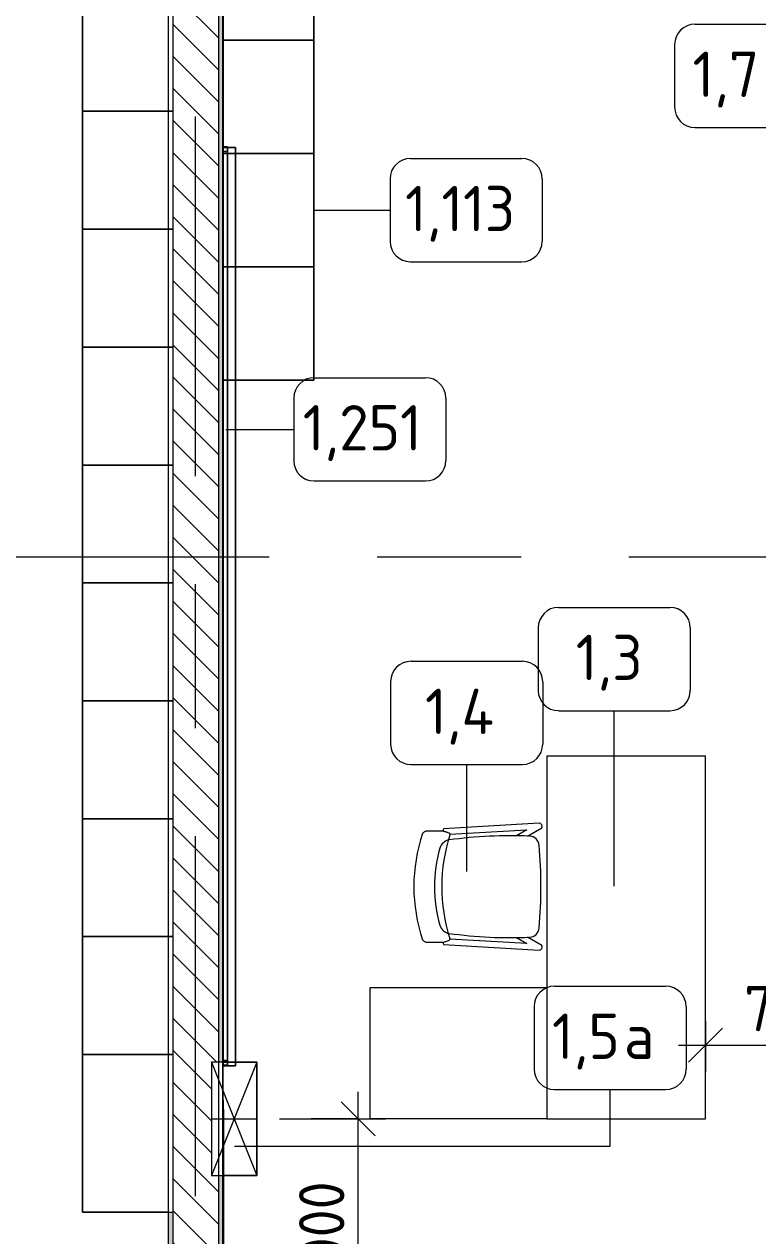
# Model space of a CAD drawing. Header units: millimetres. Extents: x 957 to 228198, y -8553 to 29000.
# Drawn here: x 45657 to 48892, y 605 to 5949 of the extents above; entities that cross this region are included whole.
import ezdxf

# ---------------------------------------------------------------- set-up
doc = ezdxf.new("R2010")
doc.units = ezdxf.units.MM
doc.linetypes.add('ADSK_Штрих_ш2 п1', pattern=[300, 200, -100])
doc.linetypes.add('Осевая', pattern=[3175, 635, -476.25, 1587.5, -476.25])
for name, color, linetype, lineweight in [('A-ANNO-DIMS', 7, 'Continuous', 9), ('A-ANNO-DIMS-100', 7, 'Continuous', 9), ('A-DETL', 7, 'Continuous', 9), ('A-DETL-1', 7, 'ADSK_Штрих_ш2 п1', 9), ('A-WALL', 7, 'Continuous', 9), ('I-FURN-IDEN', 7, 'Continuous', 9), ('I-WALL', 7, 'Continuous', 9), ('Оси-2', 7, 'Осевая', 9)]:
    doc.layers.add(name, color=color, linetype=linetype, lineweight=lineweight)
for name, color, linetype, lineweight, true_color in [('A-WALL-1', 9, 'Continuous', 9, 0x808080), ('A-WALL-FNSH-1', 9, 'Continuous', 9, 0x808080), ('I-FURN-1', 9, 'Continuous', 9, 0x808080)]:
    doc.layers.add(name, color=color, linetype=linetype, lineweight=lineweight, true_color=true_color)
doc.styles.add('GOST Common_3', font='GOST_Common.ttf', dxfattribs={"height": 200})
doc.styles.add('ISOCPEUR_3', font='isocpeur.ttf', dxfattribs={"width": 0.9, "height": 200})
doc.dimstyles.new('ISO-2_0_0_9К_Средний_округл2_1', dxfattribs={"dimscale": 304.8, "dimtxt": 199.196235, "dimasz": 0.492126, "dimexe": 0.393701, "dimexo": 0, "dimgap": 0, "dimtad": 1, "dimdec": 0, "dimrnd": 10, "dimzin": 0, "dimdsep": 46, "dimtxsty": 'ISOCPEUR_3', "dimblk1": 'OBLIQUE', "dimblk2": 'OBLIQUE', "dimsah": 1, "dimcen": 0.09, "dimdle": 0.393701, "dimazin": 0, "dimtfac": 1, "dimtdec": 4, "dimtix": 1, "dimtmove": 0, "dimatfit": 3, "dimfxl": 1, "dimtvp": 1, "dimtolj": 1, "dimtzin": 0, "dimarcsym": 2})
pattern_1 = [(0, (-10247.55, 0), (121.92, 30.48), [10.058, -81.382, 10.058, -81.382, -487.68]), (0, (-10247.55, 0), (121.92, 30.48), [-182.88, 10.058, -172.822, 10.058, -81.382, -213.36]), (0, (-10247.55, 0), (121.92, 30.48), [-457.2, 10.058, -50.902, 10.058, -142.342]), (120, (-10201.83, 15.24), (-87.356454, 90.345817), [10.058, -81.382, 10.058, -81.382, -487.68]), (120, (-10201.83, 15.24), (-87.356454, 90.345817), [-182.88, 10.058, -172.822, 10.058, -81.382, -213.36]), (120, (-10201.83, 15.24), (-87.356454, 90.345817), [-457.2, 10.058, -50.902, 10.058, -142.342]), (240, (-10186.59, 76.2), (-34.563546, -120.825817), [10.058, -81.382, 10.058, -81.382, -487.68]), (240, (-10186.59, 76.2), (-34.563546, -120.825817), [-182.88, 10.058, -172.822, 10.058, -81.382, -213.36]), (240, (-10186.59, 76.2), (-34.563546, -120.825817), [-457.2, 10.058, -50.902, 10.058, -142.342])]

# ---------------------------------------------------------------- blocks, each defined once
blk = doc.blocks.new('Chair_1 noor 78578 - 1_4-25422005-План расстановки мебели и оборудования 3 этажа в осях 12-23')
at = {"layer": 'I-FURN-1'}
for p, q in [((-130.5, 405.7), (-130.5, 344.8)), ((359.1, 344.8), (359.1, 405.7)), ((-141.2, 329.7), (-165.1, -92)), ((393.7, -92), (369.8, 329.7)), ((-136.5, -37.1), (-117.3, 302)), ((345.9, 302), (365.1, -37.1)), ((-110.2, 8.6), (-136.5, -37.1)), ((365.1, -37.1), (338.8, 8.6)), ((-139.7, -93.5), (-108.8, -39.9)), ((337.4, -39.9), (368.3, -93.5))]:
    blk.add_line(p, q, dxfattribs=at)
for centre, radius, start, end in [((114.3, -271.9), 732.8, 71.3174, 108.6833), ((114.3, -279.3), 660.4, 111.7, 112.7563), ((-37.4, 344.8), 93.1, 180, 204.9864), ((-37.4, 344.8), 93.1, 186.4785, 204.9864), ((114.3, -408), 746, 71.9445, 107.8276), ((-41.4, 297.5), 50.8, 106.1735, 171.9659), ((114.3, -239.2), 609.6, 73.8265, 106.1735), ((270, 297.5), 50.8, 8.0341, 73.8265), ((266, 344.8), 93.1, 334.477, 360), ((266, 344.8), 93.1, 335.0136, 353.5215), ((114.3, -279.3), 660.4, 67.2437, 68.3), ((-116, 308.2), 6.35, 204.9864, 258.4091), ((-116, 308.2), 6.35, 204.9864, 287.8276), ((1798.9, 37.7), 1909.3, 171.9659, 182.6261), ((-1570.3, 37.7), 1909.3, 357.3739, 8.0341), ((344.3, 307.4), 6.35, 281.4186, 334.477), ((344.6, 308.2), 6.35, 281.5909, 335.0136), ((1798.9, 37.7), 1909.3, 180.8761, 182.3307), ((-1570.3, 37.7), 1909.3, 357.6693, 359.1239), ((-64, -47.7), 44.5, 182.6261, 265.0912), ((292.6, -47.7), 44.4, 275.9396, 357.3739), ((-152.4, -92.7), 12.7, 176.75, 356.75), ((114.8, 2033.8), 2133.6, 265.0912, 274.9044), ((381, -92.7), 12.7, 183.25, 3.25)]:
    blk.add_arc(centre, radius, start, end, dxfattribs=at)
for points in [[(-120.4, 422.3), (-122, 420.8), (-124.7, 417.8), (-127.8, 413.5), (-129.8, 409.4), (-130.4, 406.9), (-130.5, 405.7)], [(359.1, 405.7), (359, 406.9), (358.4, 409.4), (356.4, 413.5), (353.3, 417.8), (350.6, 420.8), (349, 422.3)]]:
    blk.add_open_spline(points, degree=3, dxfattribs=at)
blk = doc.blocks.new('Стол базовый прямоугольный - 1_3-25460678-План расстановки мебели и оборудования 3 этажа в осях 12-23')
at = {"layer": 'I-FURN-1'}
for p, q in [((800, 350), (-800, 350)), ((-800, 350), (-800, -350)), ((800, -350), (800, 350)), ((-800, -350), (800, -350))]:
    blk.add_line(p, q, dxfattribs=at)
blk = doc.blocks.new('Шкаф параметрический - 1_5а-V114-План расстановки мебели и оборудования 3 этажа в осях 12-23')
at = {"layer": 'I-FURN-1'}
for p, q in [((0, 0), (500, 200)), ((0, 200), (500, 0)), ((500, 200), (0, 200)), ((0, 200), (0, 71.7)), ((0, 105.7), (0, 200)), ((0, 200), (500, 200)), ((500, 0), (500, 200)), ((500, 200), (500, 50.7)), ((0, 71.7), (0, 105.7)), ((0, 71.7), (0, 51.7)), ((0, 51.7), (0, 71.7)), ((0, 51.7), (0, 0)), ((0, 0), (500, 0))]:
    blk.add_line(p, q, dxfattribs=at)
blk = doc.blocks.new('Зеркало обычное - Доска-32858920-План расстановки мебели и оборудования 3 этажа в осях 12-23')
at = {"layer": 'I-FURN-1'}
for p, q in [((2025, 60), (-2025, 60)), ((-2025, 60), (-2025, 40)), ((-2025, 40), (-2025, 60)), ((-2025, 60), (-2012.2, 60)), ((-2012.2, 60), (-2005, 60)), ((2005, 60), (-2005, 60)), ((-2005, 60), (-2005, 40)), ((-2005, 40), (-2005, 60)), ((-2005, 60), (2005, 60)), ((-2005, 60), (2005, 60)), ((2005, 60), (-2005, 60)), ((-2005, 60), (2005, 60)), ((-2005, 40), (-2005, 60)), ((-2005, 40), (-2005, 60)), ((2005, 40), (2005, 60)), ((2005, 60), (2005, 40)), ((2005, 60), (2025, 60)), ((2005, 60), (2005, 40)), ((2005, 40), (2005, 60)), ((2025, 40), (2025, 60)), ((2025, 60), (2025, 40)), ((-2025, 40), (2025, 40)), ((-2012.2, 40), (-2025, 40)), ((-2005, 40), (-2012.2, 40)), ((-2005, 40), (2005, 40)), ((2005, 40), (-2005, 40)), ((2005, 40), (-2005, 40)), ((-2005, 40), (2005, 40)), ((2005, 40), (-2005, 40)), ((2025, 40), (2005, 40))]:
    blk.add_line(p, q, dxfattribs=at)
blk = doc.blocks.new('шкаф 1_112 - шкаф 1_112-V213-План расстановки мебели и оборудования 3 этажа в осях 12-23')
at = {"layer": 'I-FURN-1'}
for p, q in [((-400, 6070), (-400, 0)), ((-400, 5375), (-400, 4855)), ((-400, 4855), (-400, 5375)), ((0, 4855), (0, 5375)), ((-400, 4855), (-20, 4855)), ((-400, 4855), (0, 4855)), ((-20, 4855), (-400, 4855)), ((0, 4855), (-400, 4855)), ((-400, 4855), (-400, 4335)), ((-400, 4335), (-400, 4855)), ((-400, 4855), (-20, 4855)), ((0, 4335), (0, 4855)), ((-400, 4335), (-20, 4335)), ((0, 4335), (-400, 4335)), ((-400, 4335), (-400, 3815)), ((-400, 3815), (-400, 4335)), ((-400, 4335), (-20, 4335)), ((-400, 4335), (0, 4335)), ((-20, 4335), (-400, 4335)), ((0, 3815), (0, 4335)), ((-400, 3815), (-20, 3815)), ((-400, 3815), (0, 3815)), ((-20, 3815), (-400, 3815)), ((0, 3815), (-400, 3815)), ((-400, 3815), (-400, 3295)), ((-400, 3295), (-400, 3815)), ((-400, 3815), (-20, 3815)), ((0, 3295), (0, 3815)), ((-20, 3295), (-400, 3295)), ((0, 3295), (-400, 3295)), ((-400, 3295), (-400, 2775)), ((-400, 2775), (-400, 3295)), ((-400, 3295), (-20, 3295)), ((-400, 3295), (0, 3295)), ((-20, 3295), (-400, 3295)), ((0, 2775), (0, 3295)), ((-20, 2775), (-400, 2775)), ((-400, 2775), (0, 2775)), ((-20, 2775), (-400, 2775)), ((0, 2775), (-400, 2775)), ((-400, 2775), (-400, 2255)), ((-400, 2255), (-400, 2775)), ((-400, 2775), (-20, 2775)), ((0, 2255), (0, 2775)), ((-20, 2255), (-400, 2255)), ((0, 2255), (-400, 2255)), ((-400, 2255), (-400, 1735)), ((-400, 1735), (-400, 2255)), ((-400, 2255), (-20, 2255)), ((-400, 2255), (0, 2255)), ((-20, 2255), (-400, 2255)), ((0, 1735), (0, 2255)), ((-20, 1735), (-400, 1735)), ((-400, 1735), (0, 1735)), ((-20, 1735), (-400, 1735)), ((0, 1735), (-400, 1735)), ((-400, 1735), (-400, 1215)), ((-400, 1215), (-400, 1735)), ((-400, 1735), (-20, 1735)), ((0, 1215), (0, 1735)), ((-20, 1215), (-400, 1215)), ((0, 1215), (-400, 1215)), ((-400, 1215), (-400, 695)), ((-400, 695), (-400, 1215)), ((-400, 1215), (-20, 1215)), ((-400, 1215), (0, 1215)), ((-20, 1215), (-400, 1215)), ((0, 695), (0, 1215)), ((-20, 695), (-400, 695)), ((-400, 695), (0, 695)), ((-20, 695), (-400, 695)), ((0, 695), (-400, 695)), ((-400, 695), (-400, 0)), ((-400, 0), (-400, 695)), ((-400, 695), (-20, 695)), ((0, 0), (0, 695)), ((-400, 0), (-20, 0)), ((-400, 0), (0, 0)), ((-20, 0), (-400, 0))]:
    blk.add_line(p, q, dxfattribs=at)
blk = doc.blocks.new('1_113 тумба - 1_113 тумба-31126920-План расстановки мебели и оборудования 3 этажа в осях 12-23')
at = {"layer": 'I-FURN-1'}
for p, q in [((-400, 1500), (0, 1500)), ((-400, 0), (-400, 1500)), ((0, 1500), (-400, 1500)), ((-400, 1500), (-400, 1000)), ((-400, 1000), (-400, 1500)), ((-400, 1500), (0, 1500)), ((0, 1500), (0, 0)), ((0, 1000), (0, 1500)), ((0, 1500), (0, 1000)), ((0, 1000), (-400, 1000)), ((-400, 1000), (-400, 500)), ((-400, 500), (-400, 1000)), ((-400, 1000), (0, 1000)), ((-400, 1000), (0, 1000)), ((0, 1000), (-400, 1000)), ((0, 500), (0, 1000)), ((0, 1000), (0, 500)), ((-400, 500), (0, 500)), ((0, 500), (-400, 500)), ((0, 500), (-400, 500)), ((-400, 500), (-400, 0)), ((-400, 0), (-400, 500)), ((-400, 500), (0, 500)), ((0, 0), (0, 500)), ((0, 500), (0, 0)), ((0, 0), (-400, 0)), ((-400, 0), (0, 0)), ((0, 0), (-400, 0))]:
    blk.add_line(p, q, dxfattribs=at)
blk = doc.blocks.new('1_113 тумба - 1_113 тумба-V216-План расстановки мебели и оборудования 3 этажа в осях 12-23')
at = {"layer": 'I-FURN-1'}
for p, q in [((-400, 1500), (0, 1500)), ((-400, 1028.5), (-400, 1500)), ((0, 1500), (-400, 1500)), ((-400, 1500), (-400, 1028.5)), ((-400, 1028.5), (-400, 1500)), ((-400, 1500), (0, 1500)), ((0, 1500), (0, 0)), ((0, 1000), (0, 1500)), ((0, 1500), (0, 1000)), ((-400, 1026.2), (-400, 1028.5)), ((-400, 1028.5), (-400, 1008.5)), ((-400, 1026.2), (-400, 1028.5)), ((-400, 1008.5), (-400, 1026.2)), ((-400, 1008.5), (-400, 1026.2)), ((-400, 0), (-400, 1008.5)), ((-400, 1008.5), (-400, 1000)), ((-400, 1000), (-400, 1008.5)), ((-380.2, 1000), (-400, 1000)), ((-400, 1000), (-400, 500)), ((-400, 500), (-400, 1000)), ((-400, 1000), (-380.2, 1000)), ((-400, 1000), (-380.2, 1000)), ((-380.2, 1000), (-400, 1000)), ((0, 1000), (-380.2, 1000)), ((-380.2, 1000), (-346.2, 1000)), ((-380.2, 1000), (0, 1000)), ((-346.2, 1000), (-380.2, 1000)), ((-346.2, 1000), (0, 1000)), ((0, 1000), (-346.2, 1000)), ((0, 500), (0, 1000)), ((0, 1000), (0, 500)), ((-400, 500), (-380.2, 500)), ((-380.2, 500), (-400, 500)), ((-380.2, 500), (-400, 500)), ((-400, 500), (-400, 0)), ((-400, 0), (-400, 500)), ((-400, 500), (-380.2, 500)), ((-380.2, 500), (0, 500)), ((-346.2, 500), (-380.2, 500)), ((0, 500), (-380.2, 500)), ((-380.2, 500), (-346.2, 500)), ((0, 500), (-346.2, 500)), ((-346.2, 500), (0, 500)), ((0, 0), (0, 500)), ((0, 500), (0, 0)), ((-380.2, 0), (-400, 0)), ((-400, 0), (-380.2, 0)), ((-380.2, 0), (-400, 0)), ((-346.2, 0), (-380.2, 0)), ((-380.2, 0), (0, 0)), ((-346.2, 0), (-380.2, 0)), ((0, 0), (-346.2, 0)), ((0, 0), (-346.2, 0))]:
    blk.add_line(p, q, dxfattribs=at)
blk = doc.blocks.new('Марка_Мебель - В прямоуг_Balcon_Марка-25523697-План расстановки мебели и оборудования 3 этажа в осях 12-23')
at = {"layer": 'I-FURN-IDEN'}
for p, q in [((-2.455, 2.278), (2.455, 2.278)), ((-3.355, 1.378), (-3.355, -1.384)), ((3.355, 1.378), (3.355, -1.378)), ((-2.461, -2.278), (2.455, -2.278))]:
    blk.add_line(p, q, dxfattribs=at)
for centre, radius, start, end in [((-2.455, 1.378), 0.9, 90, 180), ((2.455, 1.378), 0.9, 0, 90), ((-2.461, -1.384), 0.893, 180, 270), ((2.455, -1.378), 0.9, 270, 0)]:
    blk.add_arc(centre, radius, start, end, dxfattribs=at)
blk = doc.blocks.new('DIMBLOCK21-План расстановки мебели и оборудования 3 этажа в осях 12-23')
at = {"layer": 'A-ANNO-DIMS-100'}
for p, q in [((47130.4, 0), (47130.4, 1240)), ((46922.5, 1120), (47250.4, 1120)), ((47130.4, 1120), (46922.5, 1120)), ((47024.3, 120), (47250.4, 120)), ((47130.4, 120), (47024.3, 120))]:
    blk.add_line(p, q, dxfattribs=at)
at = {"layer": 'A-ANNO-DIMS-100', "lineweight": 20}
for p, q in [((47130.4, 1120), (47055.4, 1195)), ((47130.4, 1120), (47205.4, 1045)), ((47130.4, 120), (47055.4, 195)), ((47130.4, 120), (47205.4, 45))]:
    blk.add_line(p, q, dxfattribs=at)
at = {"layer": 'A-ANNO-DIMS-100', "color": 0, "insert": (46869.1, 384.4), "char_height": 200, "width": 565.411, "attachment_point": 1, "rotation": 90, "line_spacing_factor": 1.149209, "style": 'ISOCPEUR_3'}
blk.add_mtext('1000', dxfattribs=at)
blk = doc.blocks.new('_Oblique')
at = {"color": 0, "linetype": 'ByBlock', "lineweight": -2}
blk.add_line((-0.5, -0.5), (0.5, 0.5), dxfattribs=at)
blk = doc.blocks.new('DIMBLOCK22-План расстановки мебели и оборудования 3 этажа в осях 12-23')
at = {"layer": 'A-ANNO-DIMS-100'}
for p, q in [((48662.3, 1551.7), (48662.3, 1325.7)), ((48662.3, 1445.7), (48662.3, 1551.7)), ((49382.5, 1551.7), (49382.5, 1325.7)), ((49382.5, 1445.7), (49382.5, 1551.7)), ((48542.3, 1445.7), (49502.5, 1445.7))]:
    blk.add_line(p, q, dxfattribs=at)
at = {"layer": 'A-ANNO-DIMS-100', "lineweight": 20}
for p, q in [((48662.3, 1445.7), (48737.3, 1520.7)), ((49382.5, 1445.7), (49457.5, 1520.7)), ((48662.3, 1445.7), (48587.3, 1370.7)), ((49382.5, 1445.7), (49307.5, 1370.7))]:
    blk.add_line(p, q, dxfattribs=at)
at = {"layer": 'A-ANNO-DIMS-100', "color": 0, "insert": (48832.8, 1707), "char_height": 200, "width": 455.087, "attachment_point": 1, "line_spacing_factor": 1.149209, "style": 'ISOCPEUR_3'}
blk.add_mtext('720', dxfattribs=at)

msp = doc.modelspace()

# ---------------------------------------------------------------- hatches: boundary and pattern name
at = {"layer": 'I-WALL'}
h = msp.add_hatch(dxfattribs=at)
h.set_pattern_fill('FP_21', color=256, style=0, pattern_type=2)
h.set_pattern_definition([(135, (-10247.55, 0), (-70.71068, -70.71068), [])])
h.paths.add_polyline_path([(46313.2, 400), (46513.2, 400), (46513.2, 870), (46482.5, 870), (46482.5, 1370), (46513.2, 1370), (46513.1, 7400), (46313.2, 7400), (46313.2, 400)])
h = msp.add_hatch(dxfattribs=at)
h.set_pattern_fill('FP_68', color=256, style=0, pattern_type=2)
h.set_pattern_definition(pattern_1)
h.paths.add_polyline_path([(46513.2, 400), (46533.2, 400), (46533.2, 870), (46513.2, 870), (46513.2, 591.4)])
h.paths.add_polyline_path([(46513.2, 1370), (46533.2, 1370), (46533.2, 7380), (46513.2, 7380), (46513.2, 1455.4)])
h = msp.add_hatch(dxfattribs=at)
h.set_pattern_fill('FP_68', color=256, style=0, pattern_type=2)
h.set_pattern_definition(pattern_1)
h.paths.add_polyline_path([(46313.2, 420), (46312.3, 709.5), (46293.2, 709.5), (46293.2, 420)])
h.paths.add_polyline_path([(46294, 6779.5), (46313.2, 6779.5), (46313.2, 7070), (46293.2, 7070), (46293.2, 6779.5)])

# ---------------------------------------------------------------- linework, layer by layer
at = {"layer": 'A-DETL'}
for p, q in [((47182.3, 1700), (47962.3, 1700)), ((47182.3, 1120), (47182.3, 1700)), ((47962.3, 1120), (47182.3, 1120))]:
    msp.add_line(p, q, dxfattribs=at)
at = {"layer": 'A-DETL-1'}
msp.add_line((46482.5, 1120), (46922.5, 1120), dxfattribs=at)
at = {"layer": 'A-WALL'}
for p, q in [((46533.2, 420), (46533.2, 7380)), ((46313.2, 400), (46313.2, 7070)), ((46293.2, 420), (46293.2, 7050))]:
    msp.add_line(p, q, dxfattribs=at)
at = {"layer": 'A-WALL-1'}
msp.add_line((46513.2, 7400), (46513.2, 400), dxfattribs=at)
at = {"layer": 'A-WALL-FNSH-1'}
for p, q in [((46534.2, 421), (46534.2, 7379)), ((46292.2, 7049), (46292.2, 421)), ((46535.2, 1202.3), (46534.2, 1202.3)), ((46535.2, 1162.3), (46535.2, 1202.3)), ((46534.2, 1162.3), (46535.2, 1162.3))]:
    msp.add_line(p, q, dxfattribs=at)
at = {"layer": 'I-FURN-1'}
for p, q in [((46554.2, 5405), (46534.4, 5405)), ((46534.4, 5405), (46554.2, 5405)), ((46588.2, 5405), (46554.2, 5405)), ((46554.2, 5405), (46588.2, 5405)), ((46588.2, 4378.8), (46588.2, 5405)), ((46588.2, 5405), (46588.2, 4378.8)), ((46588.2, 1370), (46588.2, 4378.8)), ((46588.2, 4378.8), (46588.2, 1370)), ((46533.2, 1355), (46588.2, 1355)), ((46588.2, 1355), (46533.2, 1355)), ((46588.2, 1355), (46588.2, 1370)), ((46588.2, 1370), (46588.2, 1355))]:
    msp.add_line(p, q, dxfattribs=at)
at = {"layer": 'I-FURN-IDEN'}
for p, q in [((46934.4, 5128.8), (47270.5, 5128.8)), ((46546.8, 4161.8), (46845.8, 4161.8)), ((48259.4, 2146.8), (48259.4, 2921)), ((47608.5, 2211.2), (47608.5, 2683.1)), ((48241.2, 999.7), (48241.2, 1249.9)), ((46584.7, 999.7), (48241.2, 999.7))]:
    msp.add_line(p, q, dxfattribs=at)
at = {"layer": 'I-WALL'}
msp.add_line((46535.2, 1162.3), (46535.2, 421), dxfattribs=at)
at = {"layer": 'Оси-2'}
for p, q in [((46412.4, -331.5), (46412.4, 24898.1)), ((28163.2, 3600), (72002.4, 3600))]:
    msp.add_line(p, q, dxfattribs=at)

# ---------------------------------------------------------------- block references
at = {"layer": 'I-FURN-1'}
for name, p in [('1_113 тумба - 1_113 тумба-31126920-План расстановки мебели и оборудования 3 этажа в осях 12-23', (46934.4, 5878.8)), ('шкаф 1_112 - шкаф 1_112-V213-План расстановки мебели и оборудования 3 этажа в осях 12-23', (46313.2, 709.5)), ('1_113 тумба - 1_113 тумба-V216-План расстановки мебели и оборудования 3 этажа в осях 12-23', (46934.4, 4378.8))]:
    msp.add_blockref(name, p, dxfattribs=at)
for name, p, rotation in [('Зеркало обычное - Доска-32858920-План расстановки мебели и оборудования 3 этажа в осях 12-23', (46594.2, 3382.2), 90.00000000000017), ('Стол базовый прямоугольный - 1_3-25460678-План расстановки мебели и оборудования 3 этажа в осях 12-23', (48312.3, 1920), 270.0000000000001), ('Chair_1 noor 78578 - 1_4-25422005-План расстановки мебели и оборудования 3 этажа в осях 12-23', (47836.4, 2030.3), 90), ('Шкаф параметрический - 1_5а-V114-План расстановки мебели и оборудования 3 этажа в осях 12-23', (46482.5, 1370), 269.9999999999998)]:
    msp.add_blockref(name, p, dxfattribs=dict(at, rotation=rotation))
at = {"layer": 'I-FURN-IDEN', "xscale": 99.99999999999993, "yscale": 99.99999999999993, "zscale": 99.99999999999993}
for p in [(48861.1, 5720.9), (47606, 5128.8), (47181.3, 4161.8), (48259.4, 3148.7), (47608.5, 2910.9), (48241.2, 1477.7)]:
    msp.add_blockref('Марка_Мебель - В прямоуг_Balcon_Марка-25523697-План расстановки мебели и оборудования 3 этажа в осях 12-23', p, dxfattribs=at)

# ---------------------------------------------------------------- texts
at = {"layer": 'I-FURN-IDEN', "char_height": 200, "attachment_point": 1, "style": 'GOST Common_3'}
for s, insert, width in [('1,7', (48604.6, 5828), 384.81), ('1,113', (47336.5, 5235.8), 617.299), ('1,251', (46885.3, 4268.8), 681.434), ('1,3', (48089.4, 3255.8), 376.793), ('1,4', (47425, 3017.9), 408.861), ('1,5', (47984.7, 1584.7), 384.81), ('\\fGOST Common|b0|i0|c204|p34|;а', (48302.2, 1584.7), 200.422)]:
    msp.add_mtext(s, dxfattribs=dict(at, insert=insert, width=width))

# ---------------------------------------------------------------- dimensions: what is measured, and where the dimension line sits
at = {"layer": 'A-ANNO-DIMS'}
dim = msp.add_linear_dim(base=(49382.5, 1445.7), p1=(48662.3, 1551.7), p2=(49382.5, 1551.7), dimstyle='ISO-2_0_0_9К_Средний_округл2_1', override={"dimpost": '<>', "dimfxl": 720.119097}, dxfattribs=at)
dim.commit()
dim.dimension.update_dxf_attribs({"geometry": 'DIMBLOCK22-План расстановки мебели и оборудования 3 этажа в осях 12-23', "text_midpoint": (49022.4, 1545.7)})
dim = msp.add_linear_dim(base=(47130.4, 1120), p1=(47024.3, 120), p2=(46922.5, 1120), angle=90, dimstyle='ISO-2_0_0_9К_Средний_округл2_1', override={"dimpost": '<>', "dimfxl": 1005.172208}, dxfattribs=at)
dim.commit()
dim.dimension.update_dxf_attribs({"geometry": 'DIMBLOCK21-План расстановки мебели и оборудования 3 этажа в осях 12-23', "text_midpoint": (47030.4, 620)})

doc.saveas('drawing.dxf')
